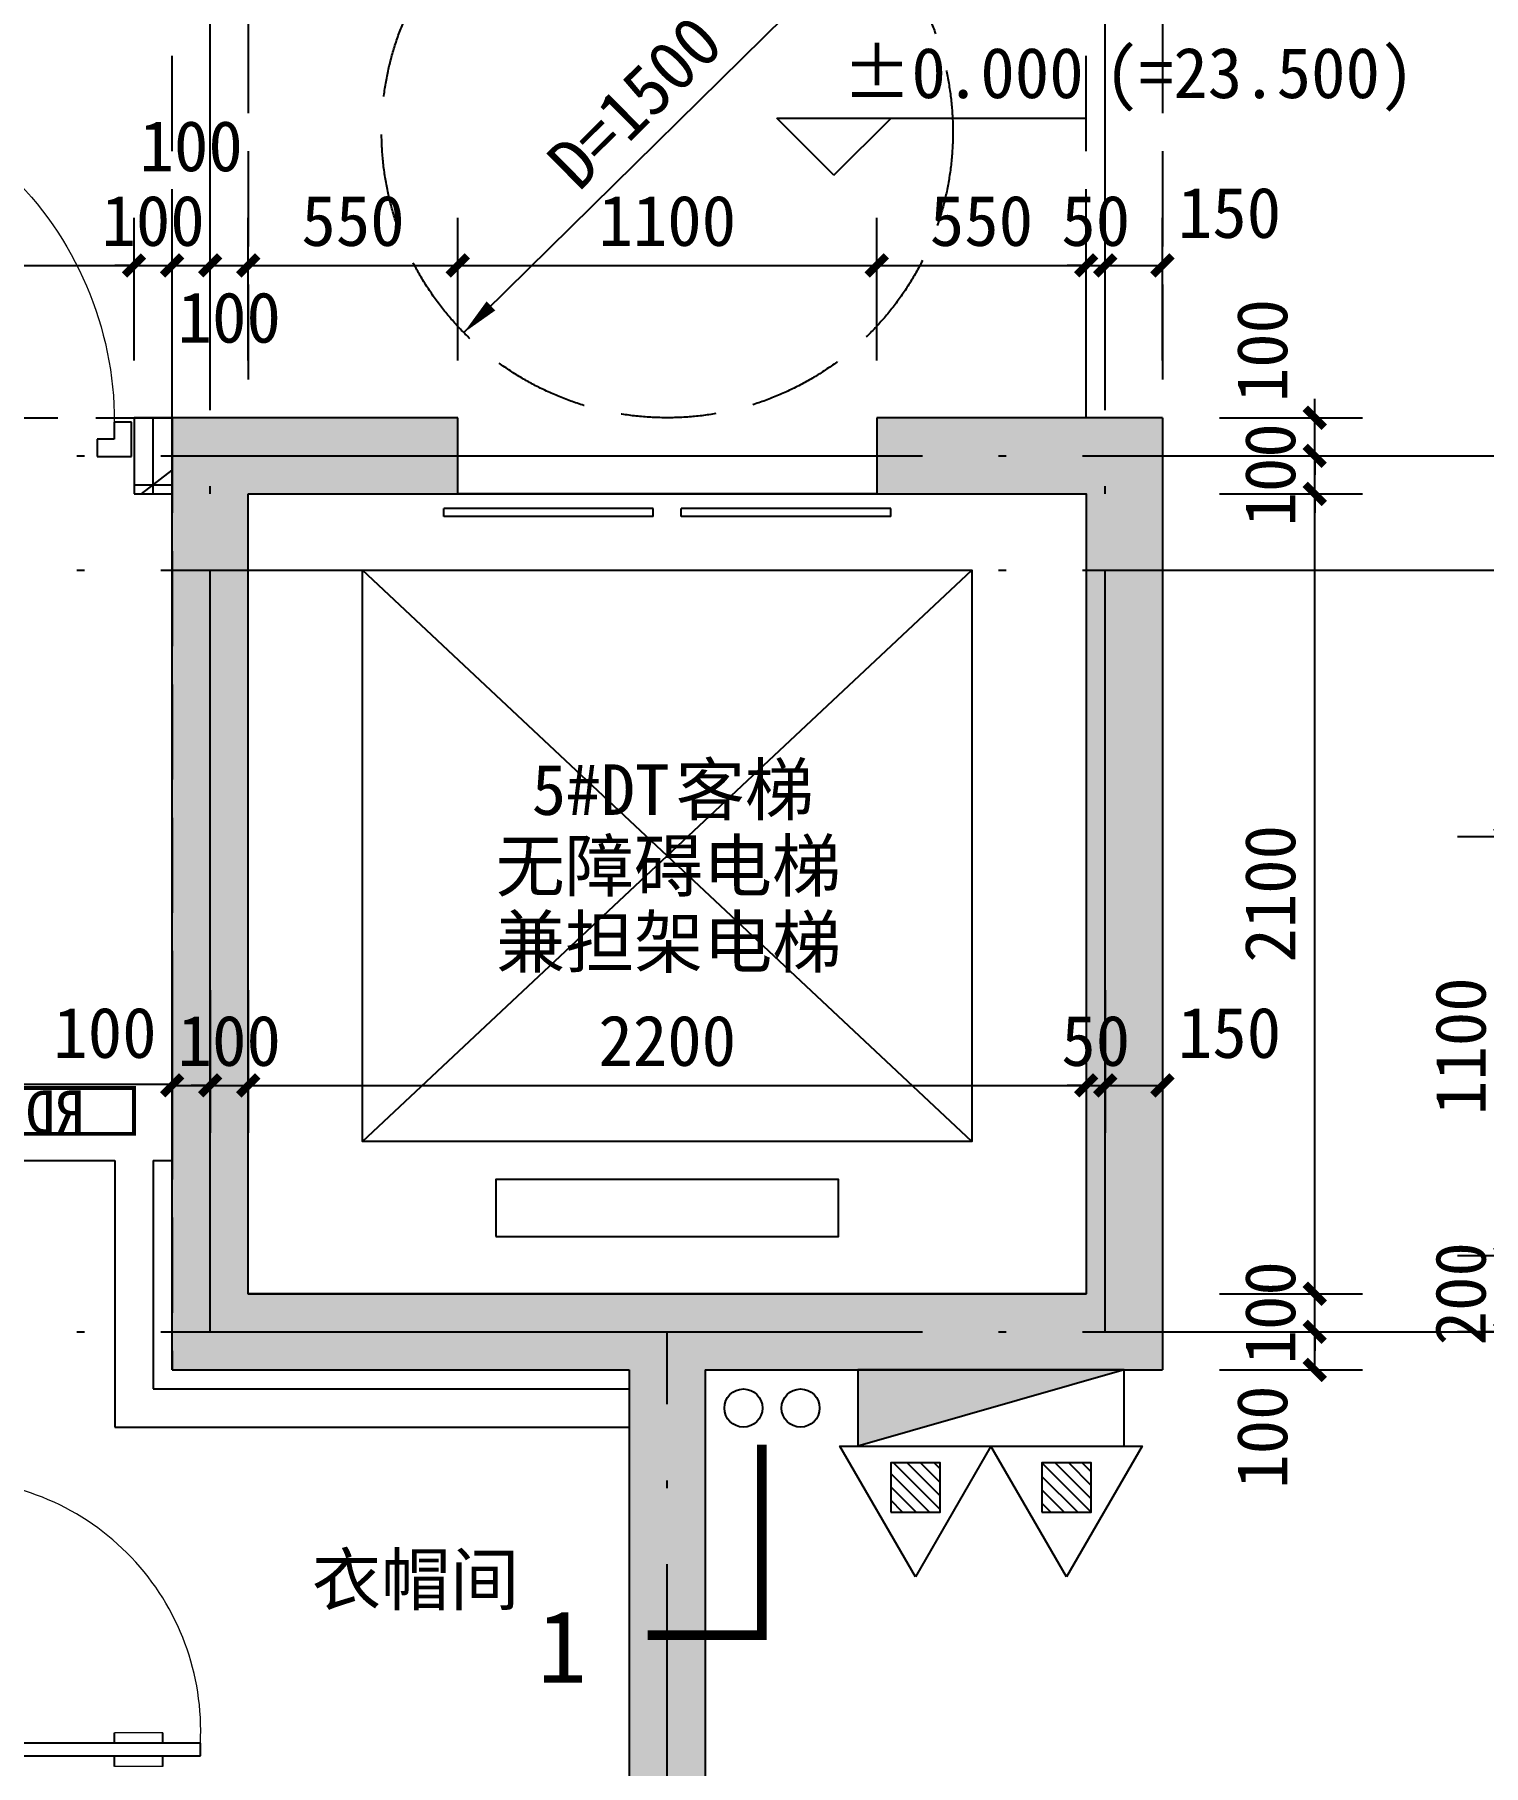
# Model space of a CAD drawing. Extents: x -10817 to 167545, y 26551 to 157048.
# Drawn here: x 29789 to 33593, y 46688 to 51232 of the extents above; entities that cross this region are included whole.
import ezdxf
from ezdxf.xclip import XClip

# ---------------------------------------------------------------- set-up
doc = ezdxf.new("R2010")
doc.units = 0
doc.header["$LTSCALE"] = 1000
doc.header["$MEASUREMENT"] = 0
doc.header["$XCLIPFRAME"] = 0
doc.linetypes.add('DASH', pattern=[0.35, 0.25, -0.1])
doc.linetypes.add('DOTE', pattern=[2.42, 2, -0.2, 0.02, -0.2])
doc.layers.get('Defpoints').update_dxf_attribs({"color": 30, "linetype": 'DASH'})
for name, color, linetype in [('125-墙体$0$$0$A-ANNO-TEXT', 3, 'Continuous'), ('125-墙体$0$125-墙体$0$A-COLU-CONC-HATC', 204, 'Continuous'), ('125-墙体$0$125-墙体$0$A-DOOR', 51, 'Continuous'), ('125-墙体$0$125-墙体$0$A-WALL-BLOK', 131, 'Continuous'), ('125-墙体$0$A-WALL-BLOK', 131, 'Continuous'), ('125-墙体$0$P-FIRE-FH', 1, 'Continuous'), ('125-核心筒-首层南入$0$A-COLU-CONC-HATC', 204, 'Continuous'), ('125-核心筒-首层南入$0$A-DOOR', 51, 'Continuous'), ('125-核心筒-首层南入$0$A-FLOR-EVTR', 51, 'Continuous'), ('125-核心筒-首层南入$0$A-WALL-CONC', 9, 'Continuous'), ('125-核心筒-首层南入$0$EQUIP_消防', 7, 'Continuous'), ('125-核心筒-首层南入$0$P-FIRE-FH', 1, 'Continuous'), ('3#-夹层$0$A-ANNO-LEVL', 3, 'Continuous'), ('3#-夹层$0$A-ANNO-TEXT', 7, 'Continuous'), ('A-ANNO-DIMS', 3, 'Continuous'), ('A-ANNO-DOTE', 10, 'DOTE'), ('A-ANNO-SYMB', 3, 'Continuous'), ('A-ANNO-TEXT', 7, 'Continuous'), ('A-FLOR-UNDR', 177, 'Continuous')]:
    doc.layers.add(name, color=color, linetype=linetype)
doc.styles.add('125-墙体$0$Standard', font='')
doc.styles.add('3#-夹层$0$_TCH_DIM', font='')
doc.styles.add('3#-夹层$0$Standard', font='')
doc.styles.add('_TCH_DIM', font='')
doc.styles.add('_TCH_DIM_T3', font='')
doc.styles.add('_TCH_LABEL', font='')
doc.styles.get("Standard").update_dxf_attribs({"font": ''})
doc.styles.get('125-墙体$0$Standard').set_extended_font_data('SimSun')
doc.styles.get('3#-夹层$0$_TCH_DIM').set_extended_font_data('SimSun')
doc.styles.get('3#-夹层$0$Standard').set_extended_font_data('SimSun')
doc.styles.get('_TCH_DIM').set_extended_font_data('SimSun')
doc.styles.get('_TCH_DIM_T3').set_extended_font_data('SimSun')
doc.styles.get('_TCH_LABEL').set_extended_font_data('SimSun')
doc.styles.get('Standard').set_extended_font_data('SimSun')
doc.dimstyles.new('_TCH_ARCH&&50', dxfattribs={"dimtxt": 132.911392, "dimasz": 50, "dimexe": 125, "dimexo": 150, "dimgap": 50, "dimtad": 1, "dimdec": 0, "dimzin": 0, "dimdsep": 46, "dimtxsty": '_TCH_DIM_T3', "dimblk": 'ARCHTICK', "dimcen": 0.09, "dimclrt": 7, "dimazin": 2, "dimtfac": 1, "dimtdec": 0, "dimtix": 1, "dimtmove": 2, "dimatfit": 3, "dimfxl": 50, "dimtolj": 1, "dimtzin": 0, "dimarcsym": 0})

# ---------------------------------------------------------------- blocks, each defined once
blk = doc.blocks.new('125-墙体$0$$0$FREVGFRTG')
at = {"layer": '125-墙体$0$P-FIRE-FH', "linetype": 'Continuous', "lineweight": 13, "const_width": 10}
for points in [[(0, 0), (400, 0), (400, 120), (0, 120)], [(530, 120), (1030, 120), (1030, 0), (530, 0)]]:
    blk.add_lwpolyline(points, close=True, dxfattribs=at)
at = {"layer": '125-墙体$0$$0$A-ANNO-TEXT', "color": 1, "style": '125-墙体$0$Standard'}
for s, p in [('RD', (129.3, 0)), ('QD', (708.9, 0))]:
    blk.add_text(s, height=113.92, dxfattribs=at).set_placement(p)
blk = doc.blocks.new('125-墙体$0$125-墙体$0$$DorLib2D$00000009')
for p, q in [((0.4129, 0.9053), (0.4129, 0.0807)), ((0.4541, 0.9053), (0.4129, 0.9053)), ((0.4541, 0.0807), (0.4541, 0.9053)), ((0.4129, 0.7822), (0.378, 0.7822)), ((0.489, 0.7822), (0.4541, 0.7822)), ((0.4129, 0.6235), (0.378, 0.6235)), ((0.489, 0.6235), (0.4541, 0.6235)), ((-0.4941, 0.0807), (-0.4529, 0.0807)), ((-0.4941, -0.0018), (-0.4941, 0.0807)), ((-0.4529, 0.0807), (-0.4529, 0.0395)), ((0.4129, 0.0807), (0.4541, 0.0807)), ((0.4953, 0.0807), (0.4541, 0.0807)), ((0.4541, 0.0807), (0.4541, 0.0395)), ((0.4953, -0.0018), (0.4953, 0.0807)), ((-0.4529, 0.0395), (-0.4117, 0.0395)), ((-0.4117, 0.0395), (-0.4117, -0.0018)), ((0.4541, 0.0395), (0.4129, 0.0395)), ((0.4129, 0.0395), (0.4129, -0.0018)), ((-0.4941, -0.0018), (-0.4941, -0.0018)), ((-0.4117, -0.0018), (-0.4941, -0.0018)), ((0.4129, -0.0018), (0.4953, -0.0018)), ((0.4953, -0.0018), (0.4953, -0.0018))]:
    blk.add_line(p, q)
at = {"lineweight": 13}
for p, q in [((0.378, 0.7822), (0.378, 0.6235)), ((0.489, 0.7822), (0.489, 0.6235))]:
    blk.add_line(p, q, dxfattribs=at)
blk.add_arc((0.3716, 0.0817), 0.8246, 87.134, 180.0717, dxfattribs=at)
blk = doc.blocks.new('125-墙体')
at = {"layer": '125-墙体$0$125-墙体$0$A-COLU-CONC-HATC'}
h = blk.add_hatch(dxfattribs=at)
h.set_pattern_fill('空心砖', color=256, scale=100, style=0)
h.set_pattern_definition([(0, (0, 0), (0, 350), []), (37.875, (400, 0), (-169.615, 218.077), []), (90, (400, 0), (-450, 3e-14), [])])
h.paths.add_polyline_path([(9150, -4700), (9050, -4700), (9050, -4900), (9150, -4900)])
at = {"layer": '125-墙体$0$125-墙体$0$A-WALL-BLOK'}
for p, q in [((8500, -6450), (9050, -6450)), ((9050, -6450), (9150, -6450)), ((9150, -6450), (9150, -6650)), ((8550, -6650), (9000, -6650)), ((9000, -6650), (9000, -7350)), ((9100, -6650), (9150, -6650)), ((9100, -6650), (9100, -7250)), ((9100, -7250), (10350, -7250)), ((10350, -7250), (10350, -7350)), ((9000, -7350), (10350, -7350))]:
    blk.add_line(p, q, dxfattribs=at)
at = {"layer": '125-墙体$0$A-WALL-BLOK'}
for p, q in [((9150, -4700), (9050, -4700)), ((9050, -4700), (9050, -4900)), ((9150, -4900), (9150, -4700)), ((9050, -4900), (9150, -4900))]:
    blk.add_line(p, q, dxfattribs=at)
at = {"layer": 'Defpoints'}
blk.add_lwpolyline([(8600, 100), (8600, -3300), (7850, -3300), (7850, -4700), (9150, -4700), (9150, -7200), (10350, -7200), (10350, -11200)], dxfattribs=at)
at = {"linetype": 'ByBlock', "xscale": -1}
blk.add_blockref('125-墙体$0$$0$FREVGFRTG', (9050, -6579.9), dxfattribs=at)
at = {"layer": '125-墙体$0$125-墙体$0$A-DOOR'}
for p, xscale, yscale, zscale, rotation in [((8500, -4800), 1100, -1100, 200, 180), ((8500, -7850), 800, 800, 100, 270)]:
    blk.add_blockref('125-墙体$0$125-墙体$0$$DorLib2D$00000009', p, dxfattribs=dict(at, xscale=xscale, yscale=yscale, zscale=zscale, rotation=rotation))
blk = doc.blocks.new('120-墙体')
at = {"layer": 'Defpoints'}
blk.add_lwpolyline([(-7800, 100), (-7800, -3300), (-7050, -3300), (-7050, -4700), (-8350, -4700), (-8350, -7200), (-9550, -7200), (-9550, -11200)], dxfattribs=at)
blk = doc.blocks.new('120-墙体-首层')
ref = blk.add_blockref('120-墙体', (0, 0))
XClip(ref).set_block_clipping_path([(-9600, -10995), (-9600, -11250), (750, -11250), (750, -4850), (250, -4850), (250, 270), (-7850, 270), (-7850, -3350), (-6800, -3350), (-6800, -6400), (-6500, -6400), (-6500, -10995)])
blk = doc.blocks.new('125-核心筒-首层南入$0$A$C524E5E6F')
at = {"layer": '125-核心筒-首层南入$0$A-FLOR-EVTR'}
for points in [[(0, 0), (2200, 0), (2200, -2100), (0, -2100)], [(300, -200), (1900, -200), (1900, -1700), (300, -1700)], [(650, -1950), (1550, -1950), (1550, -1800), (650, -1800)]]:
    blk.add_lwpolyline(points, close=True, dxfattribs=at)
for points in [[(300, -1700), (1900, -200)], [(1900, -1700), (300, -200)]]:
    blk.add_lwpolyline(points, dxfattribs=at)
blk = doc.blocks.new('125-核心筒-首层南入$0$2-4#标准层核心筒$0$$TwtSys$00000434')
for p, q in [((-0.5, 0.5), (-0.5, -0.5)), ((-0.5, -0.5), (0.5, 0.5)), ((0.5, 0.5), (-0.5, 0.5)), ((0.5, -0.5), (0.5, 0.5)), ((-0.5, -0.5), (0.5, -0.5))]:
    blk.add_line(p, q)
blk.add_solid([(0.5, -0.5), (0.5, 0.5), (-0.5, -0.5)])
blk = doc.blocks.new('125-核心筒-首层南入$0$$DORLIB2D$00000127')
at = {"color": 0}
for points in [[(-0.5333, 0.7949), (-0.5333, 0.6904)], [(-0.0333, 0.7949), (-0.5333, 0.7949)], [(-0.0333, 0.7949), (-0.0333, 0.6904)], [(0.5333, 0.7949), (0.0333, 0.7949)], [(0.0333, 0.7949), (0.0333, 0.6904)], [(0.5333, 0.7949), (0.5333, 0.6904)], [(-0.0333, 0.6904), (-0.5333, 0.6904)], [(0.5333, 0.6904), (0.0333, 0.6904)], [(0.5, 0.5), (-0.5, 0.5)]]:
    blk.add_lwpolyline(points, dxfattribs=at)
blk = doc.blocks.new('125-核心筒-首层南入$0$$ATTACHMENT$00000214')
h = blk.add_hatch()
h.set_pattern_fill('ANSI31', color=256, scale=200, style=0)
h.set_pattern_definition([(45, (-38543.802, -6842.639), (-17.67767, 17.67767), [])])
h.paths.add_polyline_path([(-64.9, 1.9), (64.9, 1.9), (64.9, -127.9), (-64.9, -127.9)])
for points in [[(0, 171.8), (-198.4, -171.8), (198.4, -171.8)], [(-64.9, 1.9), (64.9, 1.9), (64.9, -127.9), (-64.9, -127.9)]]:
    blk.add_lwpolyline(points, close=True)
blk = doc.blocks.new('125-核心筒-首层南入')
at = {"layer": '125-核心筒-首层南入$0$A-COLU-CONC-HATC'}
for points in [[(-1300, -100), (-1100, 100), (-1100, 2200), (-1300, 2400)], [(-1100, 2200), (-550, 2200), (-550, 2400), (-1300, 2400)], [(1300, 2400), (550, 2400), (550, 2200), (1100, 2200)], [(1300, 2400), (1100, 2200), (1100, 100), (1300, -100)], [(-1100, 100), (-1300, -100), (-100, -100), (0, -33.3), (0, 100)], [(0, -33.3), (100, -100), (1300, -100), (1100, 100), (0, 100)], [(0, -33.3), (-100, -100), (-100, -3900), (0, -3966.7), (100, -3900), (100, -100)]]:
    blk.add_hatch(color=256, dxfattribs=at).paths.add_polyline_path(points)
for centre in [(200, -200), (350, -200)]:
    blk.add_circle(centre, 50)
at = {"layer": '125-核心筒-首层南入$0$A-WALL-CONC'}
for p, q in [((-1300, -100), (-1300, 2400)), ((-550, 2400), (-1300, 2400)), ((-550, 2200), (-550, 2400)), ((1300, 2400), (550, 2400)), ((550, 2400), (550, 2200)), ((1300, 2400), (1300, -100)), ((-1100, 100), (-1100, 2200)), ((-1100, 2200), (-550, 2200)), ((550, 2200), (1100, 2200)), ((1100, 2200), (1100, 100)), ((-1100, 100), (0, 100)), ((0, 100), (1100, 100)), ((-1300, -100), (-100, -100)), ((-100, -100), (-100, -3900)), ((100, -100), (100, -3900)), ((100, -100), (1300, -100))]:
    blk.add_line(p, q, dxfattribs=at)
at = {"layer": 'Defpoints'}
for points in [[(-1300, 3800), (-1100, 3800), (-1100, 2400), (-1300, 2400)], [(1100, 3800), (1300, 3800), (1300, 2400), (1100, 2400)]]:
    blk.add_lwpolyline(points, close=True, dxfattribs=at)
blk.add_blockref('125-核心筒-首层南入$0$A$C524E5E6F', (-1100, 2200))
at = {"layer": '125-核心筒-首层南入$0$A-DOOR', "xscale": -1100, "yscale": 200, "zscale": 200, "rotation": 180}
blk.add_blockref('125-核心筒-首层南入$0$$DORLIB2D$00000127', (0, 2300), dxfattribs=at)
at = {"layer": '125-核心筒-首层南入$0$EQUIP_消防', "linetype": 'ByBlock', "yscale": -1, "rotation": 359.999999996578}
for p in [(651.6, -471.8), (1048.4, -471.8)]:
    blk.add_blockref('125-核心筒-首层南入$0$$ATTACHMENT$00000214', p, dxfattribs=at)
at = {"layer": '125-核心筒-首层南入$0$P-FIRE-FH', "extrusion": (0, 0, -1), "xscale": -700, "yscale": 199.9999999999999, "zscale": -700, "rotation": 180.0000000034222}
blk.add_blockref('125-核心筒-首层南入$0$2-4#标准层核心筒$0$$TwtSys$00000434', (-850, -200), dxfattribs=at)
blk = doc.blocks.new('A$C60AE0A12')
at = {"layer": 'A-ANNO-DIMS'}
blk.add_lwpolyline([(-534.1, 423.4), (534.1, 1476.6)], dxfattribs=at)
for points in [[(462.9, 1406.4, 33, 0, 0), (534.1, 1476.6, 0, 0, 0)], [(-462.9, 493.6, 33, 0, 0), (-534.1, 423.4, 0, 0, 0)]]:
    blk.add_lwpolyline(points, format="xyseb", dxfattribs=at)
at = {"layer": 'A-FLOR-UNDR', "linetype": 'DASH'}
blk.add_circle((0, 950, 0), 750, dxfattribs=at)
at = {"layer": 'A-ANNO-DIMS', "color": 7, "style": '_TCH_DIM'}
blk.add_text('D=1500', height=132.91, rotation=44.5947, dxfattribs=at).set_placement((-232, 791.5, 0))
blk = doc.blocks.new('_ArchTick')
at = {"color": 0, "linetype": 'ByBlock', "const_width": 0.4}
blk.add_lwpolyline([(-0.5, -0.5), (0.5, 0.5)], dxfattribs=at)
blk = doc.blocks.new('*D1531')
at = {"layer": 'A-ANNO-DIMS', "color": 0, "lineweight": -2, "transparency": 16777216}
for p, q in [((33150, 50226.3), (33150, 50276.3)), ((32900, 50226.3), (33275, 50226.3)), ((33150, 50126.3), (33150, 50226.3)), ((32900, 50126.3), (33275, 50126.3)), ((33150, 50126.3), (33150, 50076.3))]:
    blk.add_line(p, q, dxfattribs=at)
at = {"layer": 'Defpoints', "color": 0, "transparency": 16777216}
for p in [(32750, 50226.3), (33150, 50226.3), (32750, 50126.3)]:
    blk.add_point(p, dxfattribs=at)
at = {"layer": 'A-ANNO-DIMS', "color": 0, "lineweight": -2, "transparency": 16777216, "xscale": 50, "yscale": 50, "zscale": 50}
for p, rotation in [((33150, 50226.3), 270), ((33150, 50126.3), 90)]:
    blk.add_blockref('_ArchTick', p, dxfattribs=dict(at, rotation=rotation))
at = {"layer": 'A-ANNO-DIMS', "color": 7, "transparency": 16777216, "insert": (33012.5, 50402.6), "char_height": 132.91, "attachment_point": 5, "rotation": 90, "style": '_TCH_DIM_T3'}
blk.add_mtext('\\A1;100', dxfattribs=at)
blk = doc.blocks.new('*D1532')
at = {"layer": 'A-ANNO-DIMS', "color": 0, "lineweight": -2, "transparency": 16777216}
for p, q in [((33150, 50126.3), (33150, 50176.3)), ((32900, 50126.3), (33275, 50126.3)), ((33150, 50026.3), (33150, 50126.3)), ((32900, 50026.3), (33275, 50026.3)), ((33150, 50026.3), (33150, 49976.3))]:
    blk.add_line(p, q, dxfattribs=at)
at = {"layer": 'Defpoints', "color": 0, "transparency": 16777216}
for p in [(32750, 50126.3), (33150, 50126.3), (32750, 50026.3)]:
    blk.add_point(p, dxfattribs=at)
at = {"layer": 'A-ANNO-DIMS', "color": 0, "lineweight": -2, "transparency": 16777216, "xscale": 50, "yscale": 50, "zscale": 50}
for p, rotation in [((33150, 50126.3), 270), ((33150, 50026.3), 90)]:
    blk.add_blockref('_ArchTick', p, dxfattribs=dict(at, rotation=rotation))
at = {"layer": 'A-ANNO-DIMS', "color": 7, "transparency": 16777216, "insert": (33033.5, 50076.3), "char_height": 132.91, "attachment_point": 5, "rotation": 90, "style": '_TCH_DIM_T3'}
blk.add_mtext('\\A1;100', dxfattribs=at)
blk = doc.blocks.new('*D1533')
at = {"layer": 'A-ANNO-DIMS', "color": 0, "lineweight": -2, "transparency": 16777216}
for p, q in [((32900, 50026.3), (33275, 50026.3)), ((33150, 47926.3), (33150, 50026.3)), ((32900, 47926.3), (33275, 47926.3))]:
    blk.add_line(p, q, dxfattribs=at)
at = {"layer": 'Defpoints', "color": 0, "transparency": 16777216}
for p in [(32750, 50026.3), (33150, 50026.3), (32750, 47926.3)]:
    blk.add_point(p, dxfattribs=at)
at = {"layer": 'A-ANNO-DIMS', "color": 0, "lineweight": -2, "transparency": 16777216, "xscale": 50, "yscale": 50, "zscale": 50}
for p, rotation in [((33150, 50026.3), 90), ((33150, 47926.3), 270)]:
    blk.add_blockref('_ArchTick', p, dxfattribs=dict(at, rotation=rotation))
at = {"layer": 'A-ANNO-DIMS', "color": 7, "transparency": 16777216, "insert": (33033.5, 48976.3), "char_height": 132.91, "attachment_point": 5, "rotation": 90, "style": '_TCH_DIM_T3'}
blk.add_mtext('\\A1;2100', dxfattribs=at)
blk = doc.blocks.new('*D1534')
at = {"layer": 'A-ANNO-DIMS', "color": 0, "lineweight": -2, "transparency": 16777216}
for p, q in [((33150, 47926.3), (33150, 47976.3)), ((32900, 47926.3), (33275, 47926.3)), ((33150, 47826.3), (33150, 47926.3)), ((32900, 47826.3), (33275, 47826.3)), ((33150, 47826.3), (33150, 47776.3))]:
    blk.add_line(p, q, dxfattribs=at)
at = {"layer": 'Defpoints', "color": 0, "transparency": 16777216}
for p in [(32750, 47926.3), (33150, 47926.3), (32750, 47826.3)]:
    blk.add_point(p, dxfattribs=at)
at = {"layer": 'A-ANNO-DIMS', "color": 0, "lineweight": -2, "transparency": 16777216, "xscale": 50, "yscale": 50, "zscale": 50}
for p, rotation in [((33150, 47926.3), 270), ((33150, 47826.3), 90)]:
    blk.add_blockref('_ArchTick', p, dxfattribs=dict(at, rotation=rotation))
at = {"layer": 'A-ANNO-DIMS', "color": 7, "transparency": 16777216, "insert": (33033.5, 47876.3), "char_height": 132.91, "attachment_point": 5, "rotation": 90, "style": '_TCH_DIM_T3'}
blk.add_mtext('\\A1;100', dxfattribs=at)
blk = doc.blocks.new('*D1535')
at = {"layer": 'A-ANNO-DIMS', "color": 0, "lineweight": -2, "transparency": 16777216}
for p, q in [((32900, 47826.3), (33275, 47826.3)), ((33150, 47726.3), (33150, 47826.3)), ((32900, 47726.3), (33275, 47726.3))]:
    blk.add_line(p, q, dxfattribs=at)
at = {"layer": 'Defpoints', "color": 0, "transparency": 16777216}
for p in [(32750, 47826.3), (33150, 47826.3), (32750, 47726.3)]:
    blk.add_point(p, dxfattribs=at)
at = {"layer": 'A-ANNO-DIMS', "color": 0, "lineweight": -2, "transparency": 16777216, "xscale": 50, "yscale": 50, "zscale": 50}
for p, rotation in [((33150, 47826.3), 90), ((33150, 47726.3), 270)]:
    blk.add_blockref('_ArchTick', p, dxfattribs=dict(at, rotation=rotation))
at = {"layer": 'A-ANNO-DIMS', "color": 7, "transparency": 16777216, "insert": (33012.5, 47550), "char_height": 132.91, "attachment_point": 5, "rotation": 90, "style": '_TCH_DIM_T3'}
blk.add_mtext('\\A1;100', dxfattribs=at)
blk = doc.blocks.new('*D1536')
at = {"layer": 'A-ANNO-DIMS', "color": 0, "lineweight": -2, "transparency": 16777216}
for p, q in [((30150, 48723.4), (30150, 48348.4)), ((30250, 48723.4), (30250, 48348.4)), ((30150, 48473.4), (30250, 48473.4))]:
    blk.add_line(p, q, dxfattribs=at)
at = {"layer": 'Defpoints', "color": 0, "transparency": 16777216}
for p in [(30150, 48873.4), (30250, 48873.4), (30250, 48473.4)]:
    blk.add_point(p, dxfattribs=at)
at = {"layer": 'A-ANNO-DIMS', "color": 0, "lineweight": -2, "transparency": 16777216, "xscale": 50, "yscale": 50, "zscale": 50, "rotation": 180}
blk.add_blockref('_ArchTick', (30150, 48473.4), dxfattribs=at)
at = {"layer": 'A-ANNO-DIMS', "color": 0, "lineweight": -2, "transparency": 16777216, "xscale": 50, "yscale": 50, "zscale": 50}
blk.add_blockref('_ArchTick', (30250, 48473.4), dxfattribs=at)
at = {"layer": 'A-ANNO-DIMS', "color": 7, "transparency": 16777216, "insert": (29973.7, 48610.9), "char_height": 132.91, "attachment_point": 5, "style": '_TCH_DIM_T3'}
blk.add_mtext('\\A1;100', dxfattribs=at)
blk = doc.blocks.new('*D1537')
at = {"layer": 'A-ANNO-DIMS', "color": 0, "lineweight": -2, "transparency": 16777216}
for p, q in [((30250, 48723.4), (30250, 48348.4)), ((30350, 48723.4), (30350, 48348.4)), ((30250, 48473.4), (30200, 48473.4)), ((30250, 48473.4), (30350, 48473.4)), ((30350, 48473.4), (30400, 48473.4))]:
    blk.add_line(p, q, dxfattribs=at)
at = {"layer": 'Defpoints', "color": 0, "transparency": 16777216}
for p in [(30250, 48873.4), (30350, 48873.4), (30350, 48473.4)]:
    blk.add_point(p, dxfattribs=at)
at = {"layer": 'A-ANNO-DIMS', "color": 0, "lineweight": -2, "transparency": 16777216, "xscale": 50, "yscale": 50, "zscale": 50}
blk.add_blockref('_ArchTick', (30250, 48473.4), dxfattribs=at)
at = {"layer": 'A-ANNO-DIMS', "color": 0, "lineweight": -2, "transparency": 16777216, "xscale": 50, "yscale": 50, "zscale": 50, "rotation": 180}
blk.add_blockref('_ArchTick', (30350, 48473.4), dxfattribs=at)
at = {"layer": 'A-ANNO-DIMS', "color": 7, "transparency": 16777216, "insert": (30300, 48589.9), "char_height": 132.91, "attachment_point": 5, "style": '_TCH_DIM_T3'}
blk.add_mtext('\\A1;100', dxfattribs=at)
blk = doc.blocks.new('*D1538')
at = {"layer": 'A-ANNO-DIMS', "color": 0, "lineweight": -2, "transparency": 16777216}
for p, q in [((30350, 48723.4), (30350, 48348.4)), ((32550, 48723.4), (32550, 48348.4)), ((30350, 48473.4), (32550, 48473.4))]:
    blk.add_line(p, q, dxfattribs=at)
at = {"layer": 'Defpoints', "color": 0, "transparency": 16777216}
for p in [(30350, 48873.4), (32550, 48873.4), (32550, 48473.4)]:
    blk.add_point(p, dxfattribs=at)
at = {"layer": 'A-ANNO-DIMS', "color": 0, "lineweight": -2, "transparency": 16777216, "xscale": 50, "yscale": 50, "zscale": 50, "rotation": 180}
blk.add_blockref('_ArchTick', (30350, 48473.4), dxfattribs=at)
at = {"layer": 'A-ANNO-DIMS', "color": 0, "lineweight": -2, "transparency": 16777216, "xscale": 50, "yscale": 50, "zscale": 50}
blk.add_blockref('_ArchTick', (32550, 48473.4), dxfattribs=at)
at = {"layer": 'A-ANNO-DIMS', "color": 7, "transparency": 16777216, "insert": (31450, 48589.9), "char_height": 132.91, "attachment_point": 5, "style": '_TCH_DIM_T3'}
blk.add_mtext('\\A1;2200', dxfattribs=at)
blk = doc.blocks.new('*D1539')
at = {"layer": 'A-ANNO-DIMS', "color": 0, "lineweight": -2, "transparency": 16777216}
for p, q in [((32550, 48723.4), (32550, 48348.4)), ((32600, 48723.4), (32600, 48348.4)), ((32550, 48473.4), (32500, 48473.4)), ((32550, 48473.4), (32600, 48473.4)), ((32600, 48473.4), (32650, 48473.4))]:
    blk.add_line(p, q, dxfattribs=at)
at = {"layer": 'Defpoints', "color": 0, "transparency": 16777216}
for p in [(32550, 48873.4), (32600, 48873.4), (32600, 48473.4)]:
    blk.add_point(p, dxfattribs=at)
at = {"layer": 'A-ANNO-DIMS', "color": 0, "lineweight": -2, "transparency": 16777216, "xscale": 50, "yscale": 50, "zscale": 50}
blk.add_blockref('_ArchTick', (32550, 48473.4), dxfattribs=at)
at = {"layer": 'A-ANNO-DIMS', "color": 0, "lineweight": -2, "transparency": 16777216, "xscale": 50, "yscale": 50, "zscale": 50, "rotation": 180}
blk.add_blockref('_ArchTick', (32600, 48473.4), dxfattribs=at)
at = {"layer": 'A-ANNO-DIMS', "color": 7, "transparency": 16777216, "insert": (32575, 48589.9), "char_height": 132.91, "attachment_point": 5, "style": '_TCH_DIM_T3'}
blk.add_mtext('\\A1;50', dxfattribs=at)
blk = doc.blocks.new('*D1540')
at = {"layer": 'A-ANNO-DIMS', "color": 0, "lineweight": -2, "transparency": 16777216}
for p, q in [((32600, 48723.4), (32600, 48348.4)), ((32750, 48723.4), (32750, 48348.4)), ((32600, 48473.4), (32750, 48473.4))]:
    blk.add_line(p, q, dxfattribs=at)
at = {"layer": 'Defpoints', "color": 0, "transparency": 16777216}
for p in [(32600, 48873.4), (32750, 48873.4), (32750, 48473.4)]:
    blk.add_point(p, dxfattribs=at)
at = {"layer": 'A-ANNO-DIMS', "color": 0, "lineweight": -2, "transparency": 16777216, "xscale": 50, "yscale": 50, "zscale": 50, "rotation": 180}
blk.add_blockref('_ArchTick', (32600, 48473.4), dxfattribs=at)
at = {"layer": 'A-ANNO-DIMS', "color": 0, "lineweight": -2, "transparency": 16777216, "xscale": 50, "yscale": 50, "zscale": 50}
blk.add_blockref('_ArchTick', (32750, 48473.4), dxfattribs=at)
at = {"layer": 'A-ANNO-DIMS', "color": 7, "transparency": 16777216, "insert": (32926.2, 48610.9), "char_height": 132.91, "attachment_point": 5, "style": '_TCH_DIM_T3'}
blk.add_mtext('\\A1;150', dxfattribs=at)
blk = doc.blocks.new('*D1615')
at = {"layer": 'A-ANNO-DIMS', "color": 0, "lineweight": -2, "transparency": 16777216}
for p, q in [((33900, 49126.3), (33525, 49126.3)), ((33650, 48026.3), (33650, 49126.3)), ((33900, 48026.3), (33525, 48026.3))]:
    blk.add_line(p, q, dxfattribs=at)
at = {"layer": 'Defpoints', "color": 0, "transparency": 16777216}
for p in [(33650, 49126.3), (34050, 49126.3), (34050, 48026.3)]:
    blk.add_point(p, dxfattribs=at)
at = {"layer": 'A-ANNO-DIMS', "color": 0, "lineweight": -2, "transparency": 16777216, "xscale": 50, "yscale": 50, "zscale": 50}
for p, rotation in [((33650, 49126.3), 90), ((33650, 48026.3), 270)]:
    blk.add_blockref('_ArchTick', p, dxfattribs=dict(at, rotation=rotation))
at = {"layer": 'A-ANNO-DIMS', "color": 7, "transparency": 16777216, "insert": (33533.5, 48576.3), "char_height": 132.91, "attachment_point": 5, "rotation": 90, "style": '_TCH_DIM_T3'}
blk.add_mtext('\\A1;1100', dxfattribs=at)
blk = doc.blocks.new('*D1616')
at = {"layer": 'A-ANNO-DIMS', "color": 0, "lineweight": -2, "transparency": 16777216}
for p, q in [((33650, 48026.3), (33650, 48076.3)), ((33900, 48026.3), (33525, 48026.3)), ((33650, 47826.3), (33650, 48026.3)), ((33900, 47826.3), (33525, 47826.3)), ((33650, 47826.3), (33650, 47776.3))]:
    blk.add_line(p, q, dxfattribs=at)
at = {"layer": 'Defpoints', "color": 0, "transparency": 16777216}
for p in [(33650, 48026.3), (34050, 48026.3), (34050, 47826.3)]:
    blk.add_point(p, dxfattribs=at)
at = {"layer": 'A-ANNO-DIMS', "color": 0, "lineweight": -2, "transparency": 16777216, "xscale": 50, "yscale": 50, "zscale": 50}
for p, rotation in [((33650, 48026.3), 270), ((33650, 47826.3), 90)]:
    blk.add_blockref('_ArchTick', p, dxfattribs=dict(at, rotation=rotation))
at = {"layer": 'A-ANNO-DIMS', "color": 7, "transparency": 16777216, "insert": (33533.5, 47926.3), "char_height": 132.91, "attachment_point": 5, "rotation": 90, "style": '_TCH_DIM_T3'}
blk.add_mtext('\\A1;200', dxfattribs=at)
blk = doc.blocks.new('*D1617')
at = {"layer": 'A-ANNO-DIMS', "color": 0, "lineweight": -2, "transparency": 16777216}
for p, q in [((28950, 50376.3), (28950, 50751.3)), ((30050, 50376.3), (30050, 50751.3)), ((28950, 50626.3), (30050, 50626.3))]:
    blk.add_line(p, q, dxfattribs=at)
at = {"layer": 'Defpoints', "color": 0, "transparency": 16777216}
for p in [(30050, 50626.3), (28950, 50226.3), (30050, 50226.3)]:
    blk.add_point(p, dxfattribs=at)
at = {"layer": 'A-ANNO-DIMS', "color": 0, "lineweight": -2, "transparency": 16777216, "xscale": 50, "yscale": 50, "zscale": 50, "rotation": 180}
blk.add_blockref('_ArchTick', (28950, 50626.3), dxfattribs=at)
at = {"layer": 'A-ANNO-DIMS', "color": 0, "lineweight": -2, "transparency": 16777216, "xscale": 50, "yscale": 50, "zscale": 50}
blk.add_blockref('_ArchTick', (30050, 50626.3), dxfattribs=at)
at = {"layer": 'A-ANNO-DIMS', "color": 7, "transparency": 16777216, "insert": (29500, 50742.8), "char_height": 132.91, "attachment_point": 5, "style": '_TCH_DIM_T3'}
blk.add_mtext('\\A1;1100', dxfattribs=at)
blk = doc.blocks.new('*D1618')
at = {"layer": 'A-ANNO-DIMS', "color": 0, "lineweight": -2, "transparency": 16777216}
for p, q in [((30050, 50376.3), (30050, 50751.3)), ((30150, 50376.3), (30150, 50751.3)), ((30050, 50626.3), (30000, 50626.3)), ((30050, 50626.3), (30150, 50626.3)), ((30150, 50626.3), (30200, 50626.3))]:
    blk.add_line(p, q, dxfattribs=at)
at = {"layer": 'Defpoints', "color": 0, "transparency": 16777216}
for p in [(30150, 50626.3), (30050, 50226.3), (30150, 50226.3)]:
    blk.add_point(p, dxfattribs=at)
at = {"layer": 'A-ANNO-DIMS', "color": 0, "lineweight": -2, "transparency": 16777216, "xscale": 50, "yscale": 50, "zscale": 50}
blk.add_blockref('_ArchTick', (30050, 50626.3), dxfattribs=at)
at = {"layer": 'A-ANNO-DIMS', "color": 0, "lineweight": -2, "transparency": 16777216, "xscale": 50, "yscale": 50, "zscale": 50, "rotation": 180}
blk.add_blockref('_ArchTick', (30150, 50626.3), dxfattribs=at)
at = {"layer": 'A-ANNO-DIMS', "color": 7, "transparency": 16777216, "insert": (30100, 50742.8), "char_height": 132.91, "attachment_point": 5, "style": '_TCH_DIM_T3'}
blk.add_mtext('\\A1;100', dxfattribs=at)
blk = doc.blocks.new('*D1619')
at = {"layer": 'A-ANNO-DIMS', "color": 0, "lineweight": -2, "transparency": 16777216}
for p, q in [((30150, 50376.3), (30150, 50751.3)), ((30250, 50376.3), (30250, 50751.3)), ((30150, 50626.3), (30250, 50626.3))]:
    blk.add_line(p, q, dxfattribs=at)
at = {"layer": 'Defpoints', "color": 0, "transparency": 16777216}
for p in [(30250, 50626.3), (30150, 50226.3), (30250, 50226.3)]:
    blk.add_point(p, dxfattribs=at)
at = {"layer": 'A-ANNO-DIMS', "color": 0, "lineweight": -2, "transparency": 16777216, "xscale": 50, "yscale": 50, "zscale": 50, "rotation": 180}
blk.add_blockref('_ArchTick', (30150, 50626.3), dxfattribs=at)
at = {"layer": 'A-ANNO-DIMS', "color": 0, "lineweight": -2, "transparency": 16777216, "xscale": 50, "yscale": 50, "zscale": 50}
blk.add_blockref('_ArchTick', (30250, 50626.3), dxfattribs=at)
at = {"layer": 'A-ANNO-DIMS', "color": 7, "transparency": 16777216, "insert": (30200, 50938.8), "char_height": 132.91, "attachment_point": 5, "style": '_TCH_DIM_T3'}
blk.add_mtext('\\A1;100', dxfattribs=at)
blk = doc.blocks.new('*D1620')
at = {"layer": 'A-ANNO-DIMS', "color": 0, "lineweight": -2, "transparency": 16777216}
for p, q in [((30250, 50376.3), (30250, 50751.3)), ((30350, 50376.3), (30350, 50751.3)), ((30250, 50626.3), (30350, 50626.3))]:
    blk.add_line(p, q, dxfattribs=at)
at = {"layer": 'Defpoints', "color": 0, "transparency": 16777216}
for p in [(30350, 50626.3), (30250, 50226.3), (30350, 50226.3)]:
    blk.add_point(p, dxfattribs=at)
at = {"layer": 'A-ANNO-DIMS', "color": 0, "lineweight": -2, "transparency": 16777216, "xscale": 50, "yscale": 50, "zscale": 50, "rotation": 180}
blk.add_blockref('_ArchTick', (30250, 50626.3), dxfattribs=at)
at = {"layer": 'A-ANNO-DIMS', "color": 0, "lineweight": -2, "transparency": 16777216, "xscale": 50, "yscale": 50, "zscale": 50}
blk.add_blockref('_ArchTick', (30350, 50626.3), dxfattribs=at)
at = {"layer": 'A-ANNO-DIMS', "color": 7, "transparency": 16777216, "insert": (30300, 50488.8), "char_height": 132.91, "attachment_point": 5, "style": '_TCH_DIM_T3'}
blk.add_mtext('\\A1;100', dxfattribs=at)
blk = doc.blocks.new('*D1621')
at = {"layer": 'A-ANNO-DIMS', "color": 0, "lineweight": -2, "transparency": 16777216}
for p, q in [((30350, 50376.3), (30350, 50751.3)), ((30900, 50376.3), (30900, 50751.3)), ((30350, 50626.3), (30900, 50626.3))]:
    blk.add_line(p, q, dxfattribs=at)
at = {"layer": 'Defpoints', "color": 0, "transparency": 16777216}
for p in [(30900, 50626.3), (30350, 50226.3), (30900, 50226.3)]:
    blk.add_point(p, dxfattribs=at)
at = {"layer": 'A-ANNO-DIMS', "color": 0, "lineweight": -2, "transparency": 16777216, "xscale": 50, "yscale": 50, "zscale": 50, "rotation": 180}
blk.add_blockref('_ArchTick', (30350, 50626.3), dxfattribs=at)
at = {"layer": 'A-ANNO-DIMS', "color": 0, "lineweight": -2, "transparency": 16777216, "xscale": 50, "yscale": 50, "zscale": 50}
blk.add_blockref('_ArchTick', (30900, 50626.3), dxfattribs=at)
at = {"layer": 'A-ANNO-DIMS', "color": 7, "transparency": 16777216, "insert": (30625, 50742.8), "char_height": 132.91, "attachment_point": 5, "style": '_TCH_DIM_T3'}
blk.add_mtext('\\A1;550', dxfattribs=at)
blk = doc.blocks.new('*D1622')
at = {"layer": 'A-ANNO-DIMS', "color": 0, "lineweight": -2, "transparency": 16777216}
for p, q in [((30900, 50376.3), (30900, 50751.3)), ((32000, 50376.3), (32000, 50751.3)), ((30900, 50626.3), (32000, 50626.3))]:
    blk.add_line(p, q, dxfattribs=at)
at = {"layer": 'Defpoints', "color": 0, "transparency": 16777216}
for p in [(32000, 50626.3), (30900, 50226.3), (32000, 50226.3)]:
    blk.add_point(p, dxfattribs=at)
at = {"layer": 'A-ANNO-DIMS', "color": 0, "lineweight": -2, "transparency": 16777216, "xscale": 50, "yscale": 50, "zscale": 50, "rotation": 180}
blk.add_blockref('_ArchTick', (30900, 50626.3), dxfattribs=at)
at = {"layer": 'A-ANNO-DIMS', "color": 0, "lineweight": -2, "transparency": 16777216, "xscale": 50, "yscale": 50, "zscale": 50}
blk.add_blockref('_ArchTick', (32000, 50626.3), dxfattribs=at)
at = {"layer": 'A-ANNO-DIMS', "color": 7, "transparency": 16777216, "insert": (31450, 50742.8), "char_height": 132.91, "attachment_point": 5, "style": '_TCH_DIM_T3'}
blk.add_mtext('\\A1;1100', dxfattribs=at)
blk = doc.blocks.new('*D1623')
at = {"layer": 'A-ANNO-DIMS', "color": 0, "lineweight": -2, "transparency": 16777216}
for p, q in [((32000, 50376.3), (32000, 50751.3)), ((32550, 50376.3), (32550, 50751.3)), ((32000, 50626.3), (32550, 50626.3))]:
    blk.add_line(p, q, dxfattribs=at)
at = {"layer": 'Defpoints', "color": 0, "transparency": 16777216}
for p in [(32550, 50626.3), (32000, 50226.3), (32550, 50226.3)]:
    blk.add_point(p, dxfattribs=at)
at = {"layer": 'A-ANNO-DIMS', "color": 0, "lineweight": -2, "transparency": 16777216, "xscale": 50, "yscale": 50, "zscale": 50, "rotation": 180}
blk.add_blockref('_ArchTick', (32000, 50626.3), dxfattribs=at)
at = {"layer": 'A-ANNO-DIMS', "color": 0, "lineweight": -2, "transparency": 16777216, "xscale": 50, "yscale": 50, "zscale": 50}
blk.add_blockref('_ArchTick', (32550, 50626.3), dxfattribs=at)
at = {"layer": 'A-ANNO-DIMS', "color": 7, "transparency": 16777216, "insert": (32275, 50742.8), "char_height": 132.91, "attachment_point": 5, "style": '_TCH_DIM_T3'}
blk.add_mtext('\\A1;550', dxfattribs=at)
blk = doc.blocks.new('*D1624')
at = {"layer": 'A-ANNO-DIMS', "color": 0, "lineweight": -2, "transparency": 16777216}
for p, q in [((32550, 50376.3), (32550, 50751.3)), ((32600, 50376.3), (32600, 50751.3)), ((32550, 50626.3), (32500, 50626.3)), ((32550, 50626.3), (32600, 50626.3)), ((32600, 50626.3), (32650, 50626.3))]:
    blk.add_line(p, q, dxfattribs=at)
at = {"layer": 'Defpoints', "color": 0, "transparency": 16777216}
for p in [(32600, 50626.3), (32550, 50226.3), (32600, 50226.3)]:
    blk.add_point(p, dxfattribs=at)
at = {"layer": 'A-ANNO-DIMS', "color": 0, "lineweight": -2, "transparency": 16777216, "xscale": 50, "yscale": 50, "zscale": 50}
blk.add_blockref('_ArchTick', (32550, 50626.3), dxfattribs=at)
at = {"layer": 'A-ANNO-DIMS', "color": 0, "lineweight": -2, "transparency": 16777216, "xscale": 50, "yscale": 50, "zscale": 50, "rotation": 180}
blk.add_blockref('_ArchTick', (32600, 50626.3), dxfattribs=at)
at = {"layer": 'A-ANNO-DIMS', "color": 7, "transparency": 16777216, "insert": (32575, 50742.8), "char_height": 132.91, "attachment_point": 5, "style": '_TCH_DIM_T3'}
blk.add_mtext('\\A1;50', dxfattribs=at)
blk = doc.blocks.new('*D1625')
at = {"layer": 'A-ANNO-DIMS', "color": 0, "lineweight": -2, "transparency": 16777216}
for p, q in [((32600, 50376.3), (32600, 50751.3)), ((32750, 50376.3), (32750, 50751.3)), ((32600, 50626.3), (32750, 50626.3))]:
    blk.add_line(p, q, dxfattribs=at)
at = {"layer": 'Defpoints', "color": 0, "transparency": 16777216}
for p in [(32750, 50626.3), (32600, 50226.3), (32750, 50226.3)]:
    blk.add_point(p, dxfattribs=at)
at = {"layer": 'A-ANNO-DIMS', "color": 0, "lineweight": -2, "transparency": 16777216, "xscale": 50, "yscale": 50, "zscale": 50, "rotation": 180}
blk.add_blockref('_ArchTick', (32600, 50626.3), dxfattribs=at)
at = {"layer": 'A-ANNO-DIMS', "color": 0, "lineweight": -2, "transparency": 16777216, "xscale": 50, "yscale": 50, "zscale": 50}
blk.add_blockref('_ArchTick', (32750, 50626.3), dxfattribs=at)
at = {"layer": 'A-ANNO-DIMS', "color": 7, "transparency": 16777216, "insert": (32926.2, 50763.8), "char_height": 132.91, "attachment_point": 5, "style": '_TCH_DIM_T3'}
blk.add_mtext('\\A1;150', dxfattribs=at)

msp = doc.modelspace()

# ---------------------------------------------------------------- linework, layer by layer
at = {"layer": '3#-夹层$0$A-ANNO-LEVL'}
for p, q in [((31887.7, 50863), (31737.7, 51013)), ((31737.7, 51013), (32547.9, 51013)), ((31887.7, 50863), (32037.7, 51013))]:
    msp.add_line(p, q, dxfattribs=at)
at = {"layer": 'A-ANNO-DOTE'}
for points in [[(30250, 47826.3), (30250, 62426.3)], [(32600, 47826.3), (32600, 62426.3)], [(27700, 50126.3), (36550, 50126.3)], [(27700, 49826.3), (36550, 49826.3)], [(27700, 47826.3), (36550, 47826.3)], [(31450, 40376.2), (31450, 47826.3)]]:
    msp.add_lwpolyline(points, dxfattribs=at)
at = {"layer": 'A-ANNO-SYMB', "const_width": 25}
msp.add_lwpolyline([(31398.3, 47030.1), (31698.3, 47030.1), (31698.3, 47530.1)], dxfattribs=at)

# ---------------------------------------------------------------- block references
ref = msp.add_blockref('125-核心筒-首层南入', (31450, 47826.3))
XClip(ref).set_block_clipping_path([(-2550.0013559441, -6650.1452511974), (3900.0557166992, 13400.0000000014)])
ref = msp.add_blockref('125-墙体', (21000, 54926.3))
XClip(ref).set_block_clipping_path([(7899.9986440559, -13750.1452511974), (14350.0557166992, 6300.0000000014)])
ref = msp.add_blockref('120-墙体-首层', (41100, 54926.3))
XClip(ref).set_block_clipping_path([(-12200.0013559441, -13750.1452511974), (-5749.9442833008, 6300.0000000014)])
msp.add_blockref('A$C60AE0A12', (31450, 50026.3))

# ---------------------------------------------------------------- texts
at = {"layer": '3#-夹层$0$A-ANNO-TEXT', "color": 7, "style": '3#-夹层$0$_TCH_DIM'}
for s, p in [('(=23.500)', (32597.9, 51065.5)), ('%%P0.000', (31910.4, 51065.5))]:
    msp.add_text(s, height=132.91, dxfattribs=at).set_placement(p)
at = {"layer": '3#-夹层$0$A-ANNO-TEXT', "style": '3#-夹层$0$Standard'}
msp.add_text('衣帽间', height=132.91, dxfattribs=at).set_placement((30517.5, 47109.7))
at = {"layer": 'A-ANNO-TEXT'}
for s, p in [('5#DT', (31094.3, 49183.5)), ('客梯', (31472.4, 49183.5)), ('无障碍电梯', (30999.8, 48983.5)), ('兼担架电梯', (31000.6, 48783.5))]:
    msp.add_text(s, height=132.91, dxfattribs=at).set_placement(p)
at = {"layer": 'A-ANNO-TEXT', "color": 7, "style": '_TCH_LABEL'}
msp.add_text('1', height=189.9, dxfattribs=at).set_placement((31109.8, 46905.1))

# ---------------------------------------------------------------- dimensions: what is measured, and where the dimension line sits
at = {"layer": 'A-ANNO-DIMS'}
for base, p1, p2, angle, picture, middle in [((30250, 50626.3), (30150, 50226.3), (30250, 50226.3), 0, '*D1619', (30200, 50938.8)), ((32750, 50626.3), (32600, 50226.3), (32750, 50226.3), 0, '*D1625', (32926.2, 50763.8)), ((30350, 50626.3), (30250, 50226.3), (30350, 50226.3), 0, '*D1620', (30300, 50488.8)), ((33150, 50226.3), (32750, 50126.3), (32750, 50226.3), 90, '*D1531', (33012.5, 50402.6)), ((30250, 48473.4), (30150, 48873.4), (30250, 48873.4), 0, '*D1536', (29973.7, 48610.9)), ((32750, 48473.4), (32600, 48873.4), (32750, 48873.4), 0, '*D1540', (32926.2, 48610.9)), ((33150, 47826.3), (32750, 47726.3), (32750, 47826.3), 90, '*D1535', (33012.5, 47550))]:
    dim = msp.add_linear_dim(base=base, p1=p1, p2=p2, angle=angle, dimstyle='_TCH_ARCH&&50', dxfattribs=at)
    dim.commit()
    dim.dimension.update_dxf_attribs({"geometry": picture, "text_midpoint": middle, "dimtype": 129})
for p1, p2, distance, picture, middle in [((28950, 50226.3), (30050, 50226.3), 400, '*D1617', (29500, 50742.8)), ((30050, 50226.3), (30150, 50226.3), 400, '*D1618', (30100, 50742.8)), ((30350, 50226.3), (30900, 50226.3), 400, '*D1621', (30625, 50742.8)), ((30900, 50226.3), (32000, 50226.3), 400, '*D1622', (31450, 50742.8)), ((32000, 50226.3), (32550, 50226.3), 400, '*D1623', (32275, 50742.8)), ((32550, 50226.3), (32600, 50226.3), 400, '*D1624', (32575, 50742.8)), ((32750, 50026.3), (32750, 50126.3), -400, '*D1532', (33033.5, 50076.3)), ((32750, 47926.3), (32750, 50026.3), -400, '*D1533', (33033.5, 48976.3)), ((34050, 48026.3), (34050, 49126.3), 400, '*D1615', (33533.5, 48576.3)), ((30250, 48873.4), (30350, 48873.4), -400, '*D1537', (30300, 48589.9)), ((30350, 48873.4), (32550, 48873.4), -400, '*D1538', (31450, 48589.9)), ((32550, 48873.4), (32600, 48873.4), -400, '*D1539', (32575, 48589.9)), ((34050, 47826.3), (34050, 48026.3), 400, '*D1616', (33533.5, 47926.3)), ((32750, 47826.3), (32750, 47926.3), -400, '*D1534', (33033.5, 47876.3))]:
    dim = msp.add_aligned_dim(p1=p1, p2=p2, distance=distance, dimstyle='_TCH_ARCH&&50', dxfattribs=at)
    dim.commit()
    dim.dimension.update_dxf_attribs({"geometry": picture, "text_midpoint": middle})

doc.saveas('drawing.dxf')
